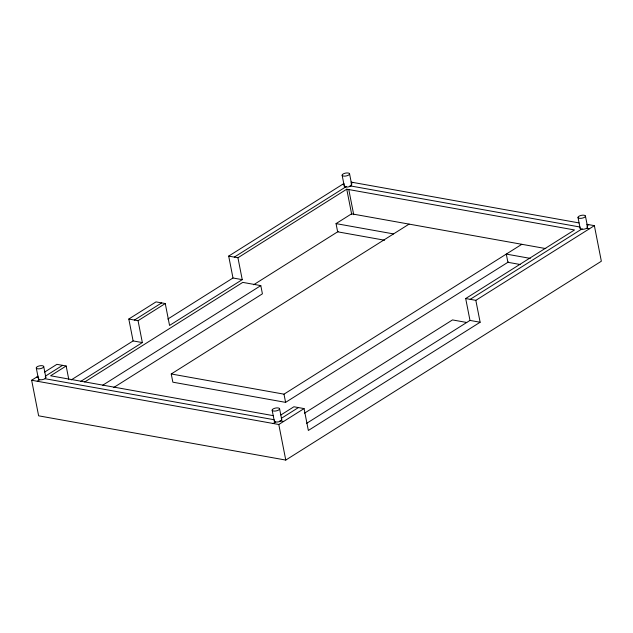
<?xml version="1.0" encoding="UTF-8"?>
<svg xmlns="http://www.w3.org/2000/svg" width="633" height="633" viewBox="0 0 633 633"><rect width="100%" height="100%" fill="white"/><g stroke="black" fill="none" stroke-linecap="round" stroke-linejoin="round"><path stroke-width="0.95" d="M586.791 224.304L594.371 225.657L601.35 261.231L285.776 460.072L38.629 415.826L31.65 380.251L38.138 376.168M44.666 372.054L56.915 364.339L66.156 365.993L68.768 379.317M128.808 319.032L138.057 320.694L142.346 342.58L133.104 340.926L128.808 319.032L156.011 301.894L165.26 303.547L169.557 325.441L242.233 279.644L237.937 257.758L228.687 256.104L232.984 277.99L242.233 279.644M228.687 256.104L343.988 183.451M37.284 381.264L39.713 379.737M45.41 376.144L62.548 365.344M134.449 320.045L161.652 302.906M234.329 257.109L346.33 186.537M351.244 183.443L352.858 182.423M66.156 365.993L50.608 375.788L273.503 415.691M138.057 320.694L165.26 303.547M237.937 257.758L346.749 189.188L574.511 229.961L465.69 298.531L469.987 320.417L480.13 322.237L475.834 300.343L465.69 298.531M71.236 379.903L133.104 340.926M167.824 319.048L232.984 277.99M80.486 381.564L142.346 342.58M84.711 381.968L242.763 282.381L260.804 285.61L262.418 293.823L113.56 387.618M384.611 240.224L337.65 231.82L336.036 223.615L351.584 213.819L545.796 248.587M253.643 284.755L338.141 231.512M102.752 385.204L260.804 285.61M508.426 261.967L285.602 402.366L172.849 382.182L171.242 373.976L409.084 224.114M171.242 373.976L283.988 394.161L521.837 244.298M280.823 415.011L293.91 406.766L304.062 408.586L308.35 430.472L480.13 322.237M273.163 423.493L275.592 421.958M281.281 418.373L298.42 407.573M470.2 299.338L582.202 228.766M587.115 225.672L588.737 224.652M31.65 380.251L278.797 424.498L304.062 408.586M475.834 300.343L594.371 225.657M304.465 413.191L452.484 319.926L466.727 322.474M306.546 423.398L469.987 320.417M350.983 182.082L579.029 222.911M342.366 184.472L344.241 184.812M349.946 185.833L579.994 227.018M586.696 228.212L589.513 228.719M336.036 223.615L393.544 233.909M530.248 258.383L506.289 254.094L507.903 262.299L520.358 264.531M36.508 377.197L38.384 377.529M45.054 378.724L274.136 419.734M279.897 420.763L283.655 421.436M585.438 216.043A3.782 1.464 -11.1 0 1 580.113 218.377A3.782 1.464 -11.1 0 1 579.638 215.885A3.782 1.464 -11.1 0 1 585.438 216.043L587.59 226.986M578.016 217.491L580.168 228.434M349.566 173.814A3.782 1.464 -11.1 0 1 344.241 176.148A3.782 1.464 -11.1 0 1 343.759 173.656A3.782 1.464 -11.1 0 1 349.566 173.814L351.711 184.757A3.782 1.464 -11.1 0 1 347.311 187.059A3.782 1.464 -11.1 0 1 344.653 185.39M348.783 189.552L353.712 214.666M346.749 189.188L351.679 214.302M342.144 175.262L344.289 186.213M283.988 394.161L285.602 402.366M279.58 408.76A3.782 1.464 -11.1 0 1 274.255 411.094A3.782 1.464 -11.1 0 1 273.78 408.601A3.782 1.464 -11.1 0 1 279.58 408.76L281.732 419.703M278.797 424.498L285.776 460.072M272.158 410.208L274.311 421.151M43.709 366.531A3.782 1.464 -11.1 0 1 38.384 368.865A3.782 1.464 -11.1 0 1 37.901 366.372A3.782 1.464 -11.1 0 1 43.709 366.531L45.853 377.474M36.287 367.987L38.431 378.93M586.949 226.361A3.782 1.464 -11.1 0 1 584.631 229.043A3.782 1.464 -11.1 0 1 580.224 228.038M351.078 184.14A3.782 1.464 -11.1 0 1 351.513 184.409M281.535 419.355A3.782 1.464 -11.1 0 1 278.291 421.871A3.782 1.464 -11.1 0 1 274.366 420.755M45.22 376.857A3.782 1.464 -11.1 0 1 42.419 379.642A3.782 1.464 -11.1 0 1 38.795 378.115"/></g></svg>
